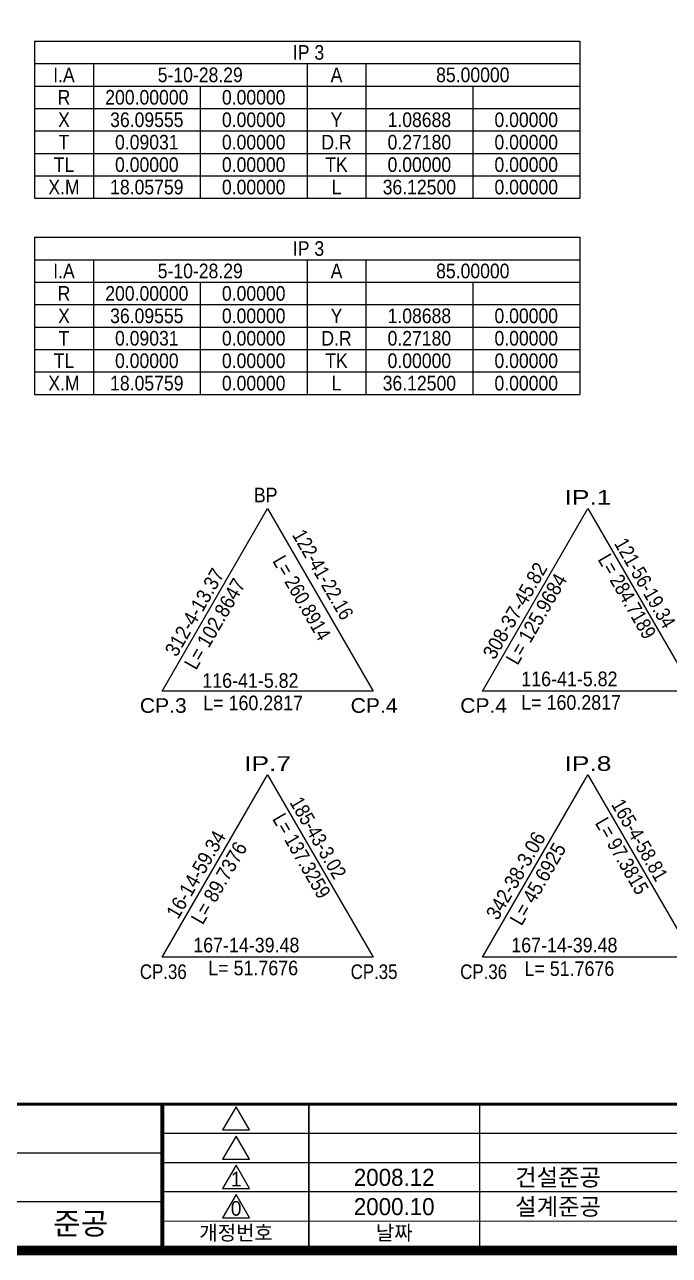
# Model space of a CAD drawing. Extents: x 227753 to 228594, y 228187 to 228781.
# Drawn here: x 228019.5 to 228151.7, y 228205.9 to 228458.2 of the extents above; entities that cross this region are included whole.
import ezdxf
from ezdxf.enums import TextEntityAlignment as Align

# ---------------------------------------------------------------- set-up
doc = ezdxf.new("R2010")
doc.units = 0
doc.header["$LTSCALE"] = 10
doc.header["$MEASUREMENT"] = 0
for name, color, linetype in [('CA-LEAL', 1, 'CONTINUOUS'), ('CA-LEAT', 3, 'CONTINUOUS'), ('CA-TABL-LIN1', 4, 'CONTINUOUS'), ('CA-TABL-LIN2', 1, 'CONTINUOUS'), ('CA-TABL-TEX1', 6, 'CONTINUOUS'), ('CA-TABL-TEX2', 3, 'CONTINUOUS'), ('CX-BORD', 3, 'CONTINUOUS'), ('CX-BORD-LIN1', 4, 'CONTINUOUS'), ('CX-BORD-LIN2', 3, 'CONTINUOUS'), ('CX-BORD-TEX2', 7, 'CONTINUOUS'), ('CX-BORD-TEX3', 6, 'CONTINUOUS')]:
    doc.layers.add(name, color=color, linetype=linetype)
doc.styles.get("Standard").update_dxf_attribs({"font": 'Dotum.ttf'})
doc.styles.add('TB_TEXT', font='Dotum.ttf')
doc.styles.add('TB_WBTXT', font='Dotum.ttf')
doc.styles.add('TB_WMTXT', font='Dotum.ttf')

# ---------------------------------------------------------------- blocks, each defined once
blk = doc.blocks.new('CXBLKA1-KHCA1')
at = {"layer": 'CX-BORD-LIN1', "const_width": 2}
blk.add_lwpolyline([(796, -2.273736754432321e-12), (0, 0), (0, 553.9999999999995), (795.9999999999995, 553.9999999999995)], close=True, dxfattribs=at)
at = {"layer": 'CX-BORD-LIN1'}
for points, const_width in [([(796, 30.00000000000098), (0, 29.99999999999869)], 0.6), ([(270, 3.943512183468556e-13), (270, 29.9999999999994)], 0.8), ([(270, 3.339550858072471e-13), (270, 29.9999999999994)], 0.6), ([(300, 3.907985046680551e-13), (300, 29.99999999999949)], 0.3), ([(335, 3.765876499528531e-13), (335, 29.99999999999957)], 0.3), ([(566, 6.000000000000252), (270, 5.9999999999993)], 0.2)]:
    blk.add_lwpolyline(points, dxfattribs=dict(at, const_width=const_width))
for points in [[(285.0839848587443, 29.46565633293667), (282.3404163795553, 24.71365633293662), (287.8275533379333, 24.71365633293662)], [(285.0839848587443, 23.46565633293667), (282.3404163795553, 18.71365633293662), (287.8275533379333, 18.71365633293662)], [(285.0839848587443, 17.46565633293667), (282.3404163795553, 12.71365633293662), (287.8275533379333, 12.71365633293662)], [(285.0839848587443, 11.46565633293667), (282.3404163795553, 6.713656332936615), (287.8275533379333, 6.713656332936615)]]:
    blk.add_lwpolyline(points, close=True, dxfattribs=at)
at = {"layer": 'CX-BORD-LIN2'}
for points in [[(566, 24.00000000000025), (270, 23.9999999999993)], [(566, 18.00000000000136), (270, 18.00000000000041)], [(566, 12.00000000000136), (270, 12.00000000000041)]]:
    blk.add_lwpolyline(points, dxfattribs=at)
at = {"layer": 'CX-BORD-LIN2', "const_width": 0.3}
for points in [[(270, 19.99999999999928), (130, 19.99999999999906)], [(270, 9.999999999999943), (0, 9.999999999999545)]]:
    blk.add_lwpolyline(points, dxfattribs=at)
at = {"layer": 'CX-BORD-LIN1', "style": 'TB_TEXT'}
for tag, height, p in [('TR_RNUM4', 3, (285.105116618196, 26.63656332936284)), ('TR_RDAT4', 3.5, (317.5, 26.99999999999994)), ('TR_DGN4', 3.5, (459.1184542177598, 26.99999999999993)), ('TR_CHK4', 3.5, (499.1184542177598, 26.99999999999993)), ('TR_APP4', 3.5, (539.1184542177598, 27.00000000000016)), ('TR_RDAT3', 3.5, (317.5, 21.00000000000105)), ('TR_DGN3', 3.5, (459.1184542177598, 21.00000000000104)), ('TR_CHK3', 3.5, (499.1184542177598, 21.00000000000104)), ('TR_APP3', 3.5, (539.1184542177598, 21.00000000000126)), ('TR_RNUM3', 3, (285.105116618196, 20.63656332936395)), ('TR_RNUM2', 3, (285.105116618196, 14.63656332936395)), ('TR_RDAT2', 3.5, (317.5, 15.00000000000105)), ('TR_DGN2', 3.5, (459.1184542177598, 15.00000000000104)), ('TR_CHK2', 3.5, (499.1184542177598, 15.00000000000104)), ('TR_APP2', 3.5, (539.1184542177598, 15.00000000000126)), ('TR_RNUM1', 3, (285.105116618196, 8.636563329362843)), ('TR_RDAT1', 3.5, (317.5, 8.999999999999943)), ('TR_DGN1', 3.5, (459.1184542177598, 8.999999999999929)), ('TR_CHK1', 3.5, (499.1184542177598, 8.999999999999929)), ('TR_APP1', 3.5, (539.1184542177598, 9.000000000000156))]:
    blk.add_attdef(tag, text='', height=height, dxfattribs=at).set_placement(p, align=Align.MIDDLE_CENTER)
for tag, p in [('TR_RCON4', (342.3033138082337, 26.99999999999994)), ('TR_RCON3', (342.3033138082337, 21.00000000000105)), ('TR_RCON2', (342.3033138082337, 15.00000000000105)), ('TR_RCON1', (342.3033138082337, 8.999999999999943))]:
    blk.add_attdef(tag, text='', height=3.5, dxfattribs=at).set_placement(p, align=Align.MIDDLE_LEFT)
at = {"layer": 'CX-BORD-LIN2', "style": 'TB_TEXT'}
blk.add_attdef('TD_VERSION', text='', height=3, rotation=90, dxfattribs=at).set_placement((800.499999405456, 48.01489921212271), align=Align.MIDDLE_CENTER)
at = {"layer": 'CX-BORD-TEX2', "style": 'TB_WMTXT'}
for tag, height, p in [('TB_CNAME', 5, (15.34476638720071, 531.8324131479244)), ('TB_CSCOP', 4, (16.63456755316156, 523.8324131479244))]:
    blk.add_attdef(tag, text='', height=height, dxfattribs=at).set_placement(p, align=Align.BOTTOM_LEFT)
at = {"layer": 'CX-BORD-TEX2', "style": 'TB_WBTXT'}
for tag, height, p in [('TB_MTITIL', 10, (398, 533.326413560618)), ('TB_STITL', 7, (398, 518.326413560618))]:
    blk.add_attdef(tag, text='', height=height, dxfattribs=at).set_placement(p, align=Align.MIDDLE_CENTER)
at = {"layer": 'CX-BORD-TEX3', "style": 'TB_TEXT'}
for s, p in [('개정번호', (285.0816368854721, 3.662000000000262)), ('날짜', (317.5, 3.662000000000262))]:
    blk.add_text(s, height=3, dxfattribs=at).set_placement(p, align=Align.MIDDLE)
for tag, height, p in [('TD_DCOMP', 4.5, (217.5, 24.99999999999931)), ('TD_CSECT', 4.5, (611, 24.99999999999896)), ('TD_DNAME_TOP', 4.5, (755, 24.99999999999912)), ('TD_DNAME_MAIN', 4.5, (755, 19.00715491911868)), ('TD_CCOMP', 4.5, (217.5, 14.99999999999931)), ('TD_HSCAL', 4.5, (626.6991483434026, 15.23515171695612)), ('TD_VSCAL', 4.5, (655.7793615572627, 15.23515171695612)), ('TD_DNAME_BOT', 3, (755, 13.65422715006187)), ('TD_CNAME', 4.5, (65, 5.752181573154171)), ('TD_FIELD', 4.5, (182.5, 5.52709622435755)), ('TD_CSTEP', 4.5, (253.2440000000001, 5.527096224357066)), ('TD_DWGCODE', 4.5, (641, 5.385823260720159)), ('TD_DWGNO', 4.5, (755, 5.385823260720144))]:
    blk.add_attdef(tag, text='', height=height, dxfattribs=at).set_placement(p, align=Align.MIDDLE_CENTER)
at = {"layer": 'CX-BORD-TEX3', "style": 'TB_TEXT', "width": 0.9}
blk.add_attdef('TD_CDIST', text='', height=4.5, dxfattribs=at).set_placement((656, 24.99999999999902), align=Align.MIDDLE_CENTER)

msp = doc.modelspace()

# ---------------------------------------------------------------- linework, layer by layer
at = {"layer": 'CA-LEAL', "linetype": 'Continuous'}
for points in [[(228047.7185474592, 228321.59313333), (228069.3185474592, 228359.00543133), (228090.9185474592, 228321.59313333)], [(228113.3735933242, 228321.59313333), (228134.9735933242, 228359.0054313299), (228156.5735933241, 228321.5931333299)], [(228047.7185474591, 228267.0256571203), (228069.3185474591, 228304.4379551203), (228090.9185474591, 228267.0256571203)], [(228113.3735933241, 228267.0256571203), (228134.9735933241, 228304.4379551203), (228156.5735933241, 228267.0256571203)]]:
    msp.add_lwpolyline(points, close=True, dxfattribs=at)
at = {"layer": 'CA-TABL-LIN1'}
for p, q in [((228021.5608760767, 228454.820004674), (228133.275161791, 228454.8200046739)), ((228021.5608760767, 228454.820004674), (228021.5608760767, 228422.620004674)), ((228133.275161791, 228454.8200046739), (228133.275161791, 228422.6200046739)), ((228021.5608760767, 228450.220004674), (228133.275161791, 228450.2200046739)), ((228033.6084951243, 228450.220004674), (228033.6084951243, 228422.620004674)), ((228077.4180189339, 228450.2200046739), (228077.4180189339, 228422.6200046739)), ((228089.4656379815, 228450.2200046739), (228089.4656379815, 228422.6200046739)), ((228021.5608760767, 228422.620004674), (228133.275161791, 228422.6200046739)), ((228021.5608760767, 228414.620004674), (228021.5608760767, 228382.4200046739)), ((228021.5608760767, 228414.620004674), (228133.275161791, 228414.6200046739)), ((228133.275161791, 228414.6200046739), (228133.275161791, 228382.4200046739)), ((228021.5608760767, 228410.020004674), (228133.275161791, 228410.0200046739)), ((228033.6084951243, 228410.020004674), (228033.6084951243, 228382.4200046739)), ((228077.4180189339, 228410.0200046739), (228077.4180189338, 228382.4200046739)), ((228089.4656379815, 228410.0200046739), (228089.4656379815, 228382.4200046739)), ((228021.5608760767, 228382.4200046739), (228133.275161791, 228382.4200046739))]:
    msp.add_line(p, q, dxfattribs=at)
at = {"layer": 'CA-TABL-LIN2'}
for p, q in [((228021.5608760767, 228445.620004674), (228133.275161791, 228445.6200046739)), ((228055.5132570291, 228445.620004674), (228055.5132570291, 228422.6200046739)), ((228111.3703998862, 228445.6200046739), (228111.3703998862, 228422.6200046739)), ((228021.5608760767, 228441.0200046739), (228133.275161791, 228441.0200046739)), ((228021.5608760767, 228436.4200046739), (228133.275161791, 228436.4200046739)), ((228021.5608760767, 228431.820004674), (228133.275161791, 228431.8200046739)), ((228021.5608760767, 228427.2200046739), (228133.275161791, 228427.2200046739)), ((228021.5608760767, 228405.420004674), (228133.275161791, 228405.4200046739)), ((228055.5132570291, 228405.4200046739), (228055.5132570291, 228382.4200046739)), ((228111.3703998862, 228405.4200046739), (228111.3703998862, 228382.4200046739)), ((228021.5608760767, 228400.820004674), (228133.275161791, 228400.8200046739)), ((228021.5608760767, 228396.220004674), (228133.275161791, 228396.2200046739)), ((228021.5608760767, 228391.620004674), (228133.275161791, 228391.6200046739)), ((228021.5608760767, 228387.0200046739), (228133.275161791, 228387.0200046739))]:
    msp.add_line(p, q, dxfattribs=at)

# ---------------------------------------------------------------- block references
at = {"layer": 'CX-BORD'}
ref = msp.add_blockref('CXBLKA1-KHCA1', (227777.7608760769, 228206.9068310888), dxfattribs=at)
ref.add_attrib('TD_CSTEP', '준공', dxfattribs={"layer": 'CX-BORD-TEX3', "height": 4.5, "style": 'TB_TEXT'}).set_placement((228031.0048760769, 228212.4339273131), align=Align.MIDDLE_CENTER)
ref.add_attrib('TR_RNUM1', '0', dxfattribs={"layer": 'CX-BORD-LIN1', "height": 3, "style": 'TB_TEXT'}).set_placement((228062.8659926951, 228215.5433944181), align=Align.MIDDLE_CENTER)
ref.add_attrib('TR_RDAT1', '2000.10', dxfattribs={"layer": 'CX-BORD-LIN1', "height": 3.5, "style": 'TB_TEXT'}).set_placement((228095.2608760769, 228215.9068310888), align=Align.MIDDLE_CENTER)
ref.add_attrib('TR_RCON1', '설계준공', dxfattribs={"layer": 'CX-BORD-LIN1', "height": 3.5, "style": 'TB_TEXT'}).set_placement((228120.0641898851, 228215.9068310888), align=Align.MIDDLE_LEFT)
ref.add_attrib('TR_RNUM2', '1', dxfattribs={"layer": 'CX-BORD-LIN1', "height": 3, "style": 'TB_TEXT'}).set_placement((228062.8659926951, 228221.5433944181), align=Align.MIDDLE_CENTER)
ref.add_attrib('TR_RDAT2', '2008.12', dxfattribs={"layer": 'CX-BORD-LIN1', "height": 3.5, "style": 'TB_TEXT'}).set_placement((228095.2608760769, 228221.9068310888), align=Align.MIDDLE_CENTER)
ref.add_attrib('TR_RCON2', '건설준공', dxfattribs={"layer": 'CX-BORD-LIN1', "height": 3.5, "style": 'TB_TEXT'}).set_placement((228120.0641898851, 228221.9068310888), align=Align.MIDDLE_LEFT)

# ---------------------------------------------------------------- texts
at = {"layer": 'CA-LEAT'}
for s, width, p in [('BP', 0.9263157894738817, (228066.4994276608, 228360.2799319987)), ('116-41-5.82', 0.9317647058823342, (228055.9313563376, 228322.2574294487)), ('116-41-5.82', 0.9317647058823342, (228121.3059690522, 228322.5931333299)), ('L= 160.2817', 0.9317647058823342, (228121.3059690521, 228317.7657537373)), ('L= 160.2817', 0.9317647058823342, (228056.1302889311, 228317.6609985582)), ('167-14-39.48', 0.9317647058823342, (228054.0738244447, 228268.0256571203)), ('167-14-39.48', 0.9317647058823342, (228119.2534662661, 228268.0256571203)), ('L= 51.7676', 0.9317647058823342, (228057.1606636086, 228263.3274016855)), ('L= 51.7676', 0.9317647058823342, (228121.9594965061, 228263.2024596648))]:
    msp.add_text(s, height=3, dxfattribs=dict(at, width=width)).set_placement(p)
for s, width, p, p2 in [('IP.1', 1.239306358382255, (228130.1735928182, 228359.8054315459), (228139.7735928182, 228359.8054315459)), ('CP.4', 0.9921750105180608, (228086.3368607763, 228317.1337990175), (228095.9368607763, 228317.1337990175)), ('IP.8', 1.239306358382255, (228130.1735928181, 228305.2379553362), (228139.7735928181, 228305.2379553362)), ('CP.36', 0.7930060524550875, (228043.1368607762, 228262.5663228078), (228052.7368607762, 228262.5663228078)), ('CP.35', 0.7930060524550875, (228086.3368607762, 228262.5663228078), (228095.9368607762, 228262.5663228078)), ('CP.36', 0.7930060524550875, (228108.7919066412, 228262.5663228078), (228118.3919066412, 228262.5663228078))]:
    msp.add_text(s, height=3, dxfattribs=dict(at, width=width)).set_placement(p, p2, align=Align.FIT)
for s, rotation, width, p in [('122-41-22.16', 299.9999999982014, 0.87634854774441, (228074.2640940215, 228353.5978499741)), ('121-56-19.34', 299.9999999982014, 0.87634854774441, (228140.2561805158, 228351.8552792983)), ('L= 260.8914', 299.9999999982014, 0.87634854774441, (228070.2235650767, 228348.2730550177)), ('L= 284.7189', 299.9999999982014, 0.87634854774441, (228136.8949022403, 228348.5923963793)), ('312-4-13.37', 59.99999999993758, 0.9372781065185944, (228050.6782067228, 228328.4318446609)), ('308-37-45.82', 59.99999999993758, 0.9372781065185944, (228115.8364281631, 228327.8578559935)), ('L= 102.8647', 59.99999999993758, 0.9372781065185944, (228054.6494115331, 228325.7350689324)), ('L= 125.9684', 59.99999999993758, 0.9372781065185944, (228120.5446100961, 228326.7239301473)), ('185-43-3.02', 299.9999999982014, 0.87634854774441, (228073.7340890293, 228298.7895455971)), ('165-4-58.81', 299.9999999982014, 0.87634854774441, (228139.6443561936, 228298.3474893329)), ('L= 137.3259', 299.9999999982014, 0.87634854774441, (228070.1923382523, 228295.3930719464)), ('L= 97.3815', 299.9999999982014, 0.87634854774441, (228136.3263137825, 228294.5432107264)), ('16-14-59.34', 59.99999999993758, 0.9372781065185944, (228050.9648169495, 228274.6473530076)), ('L= 89.7376', 59.99999999993758, 0.9372781065185944, (228056.0157811971, 228273.5134271614)), ('342-38-3.06', 59.99999999993758, 0.9372781065185944, (228116.491685042, 228274.42534259)), ('L= 45.6925', 59.99999999993758, 0.9372781065185944, (228121.3638394675, 228273.2914167437))]:
    msp.add_text(s, height=3, rotation=rotation, dxfattribs=dict(at, width=width)).set_placement(p)
for s, width, p, p2 in [('CP.3', 0.9921750105150526, (228043.1368607763, 228317.1337990175), (228052.7368607763, 228317.1337990175)), ('CP.4', 0.9921750105180608, (228108.7919066412, 228317.1337990175), (228118.3919066412, 228317.1337990174)), ('IP.7', 1.239306358382254, (228064.5185469532, 228305.2379553363), (228074.1185469532, 228305.2379553363))]:
    msp.add_text(s, height=3, rotation=359.9999999998263, dxfattribs=dict(at, width=width)).set_placement(p, p2, align=Align.FIT)
at = {"layer": 'CA-TABL-TEX1', "width": 0.918260869565092}
for s, p in [(' IP 3', (228077.1989713148, 228452.5200046739)), ('I.A', (228027.5846856005, 228447.9200046739)), ('A', (228083.4418284577, 228447.9200046739)), ('R', (228027.5846856005, 228443.3200046739)), ('X', (228027.5846856005, 228438.720004674)), ('Y', (228083.4418284577, 228438.7200046739)), ('T', (228027.5846856005, 228434.120004674)), ('D.R', (228083.4418284577, 228434.1200046739)), ('TL', (228027.5846856005, 228429.5200046739)), ('TK', (228083.4418284577, 228429.5200046739)), ('X.M', (228027.5846856005, 228424.9200046739)), ('L', (228083.4418284577, 228424.9200046739)), (' IP 3', (228077.1989713148, 228412.3200046739)), ('I.A', (228027.5846856005, 228407.720004674)), ('A', (228083.4418284576, 228407.7200046739)), ('R', (228027.5846856005, 228403.120004674)), ('X', (228027.5846856005, 228398.520004674)), ('Y', (228083.4418284576, 228398.5200046739)), ('T', (228027.5846856005, 228393.920004674)), ('D.R', (228083.4418284576, 228393.9200046739)), ('TL', (228027.5846856005, 228389.320004674)), ('TK', (228083.4418284576, 228389.3200046739)), ('X.M', (228027.5846856005, 228384.7200046739)), ('L', (228083.4418284576, 228384.7200046739))]:
    msp.add_text(s, height=3, dxfattribs=at).set_placement(p, align=Align.MIDDLE_CENTER)
at = {"layer": 'CA-TABL-TEX2', "width": 0.918260869565092}
for s, p in [('5-10-28.29', (228055.5132570291, 228447.9200046739)), ('85.00000', (228111.3703998862, 228447.9200046739)), ('200.00000', (228044.5608760767, 228443.3200046739)), ('0.00000', (228066.4656379815, 228443.3200046739)), ('36.09555', (228044.5608760767, 228438.720004674)), ('0.00000', (228066.4656379815, 228438.7200046739)), ('1.08688', (228100.4180189339, 228438.7200046739)), ('0.00000', (228122.3227808386, 228438.7200046739)), ('0.09031', (228044.5608760767, 228434.120004674)), ('0.00000', (228066.4656379815, 228434.1200046739)), ('0.27180', (228100.4180189339, 228434.1200046739)), ('0.00000', (228122.3227808386, 228434.1200046739)), ('0.00000', (228044.5608760767, 228429.5200046739)), ('0.00000', (228066.4656379815, 228429.5200046739)), ('0.00000', (228100.4180189339, 228429.5200046739)), ('0.00000', (228122.3227808386, 228429.5200046739)), ('18.05759', (228044.5608760767, 228424.9200046739)), ('0.00000', (228066.4656379815, 228424.9200046739)), ('36.12500', (228100.4180189339, 228424.9200046739)), ('0.00000', (228122.3227808386, 228424.9200046739)), ('5-10-28.29', (228055.5132570291, 228407.720004674)), ('85.00000', (228111.3703998862, 228407.7200046739)), ('200.00000', (228044.5608760767, 228403.120004674)), ('0.00000', (228066.4656379815, 228403.120004674)), ('36.09555', (228044.5608760767, 228398.5200046739)), ('0.00000', (228066.4656379815, 228398.5200046739)), ('1.08688', (228100.4180189338, 228398.5200046739)), ('0.00000', (228122.3227808386, 228398.5200046739)), ('0.09031', (228044.5608760767, 228393.9200046739)), ('0.00000', (228066.4656379815, 228393.9200046739)), ('0.27180', (228100.4180189338, 228393.9200046739)), ('0.00000', (228122.3227808386, 228393.9200046739)), ('0.00000', (228044.5608760767, 228389.3200046739)), ('0.00000', (228066.4656379815, 228389.3200046739)), ('0.00000', (228100.4180189338, 228389.3200046739)), ('0.00000', (228122.3227808386, 228389.3200046739)), ('18.05759', (228044.5608760767, 228384.7200046739)), ('0.00000', (228066.4656379815, 228384.7200046739)), ('36.12500', (228100.4180189338, 228384.7200046739)), ('0.00000', (228122.3227808386, 228384.7200046739))]:
    msp.add_text(s, height=3, dxfattribs=at).set_placement(p, align=Align.MIDDLE_CENTER)

doc.saveas('drawing.dxf')
